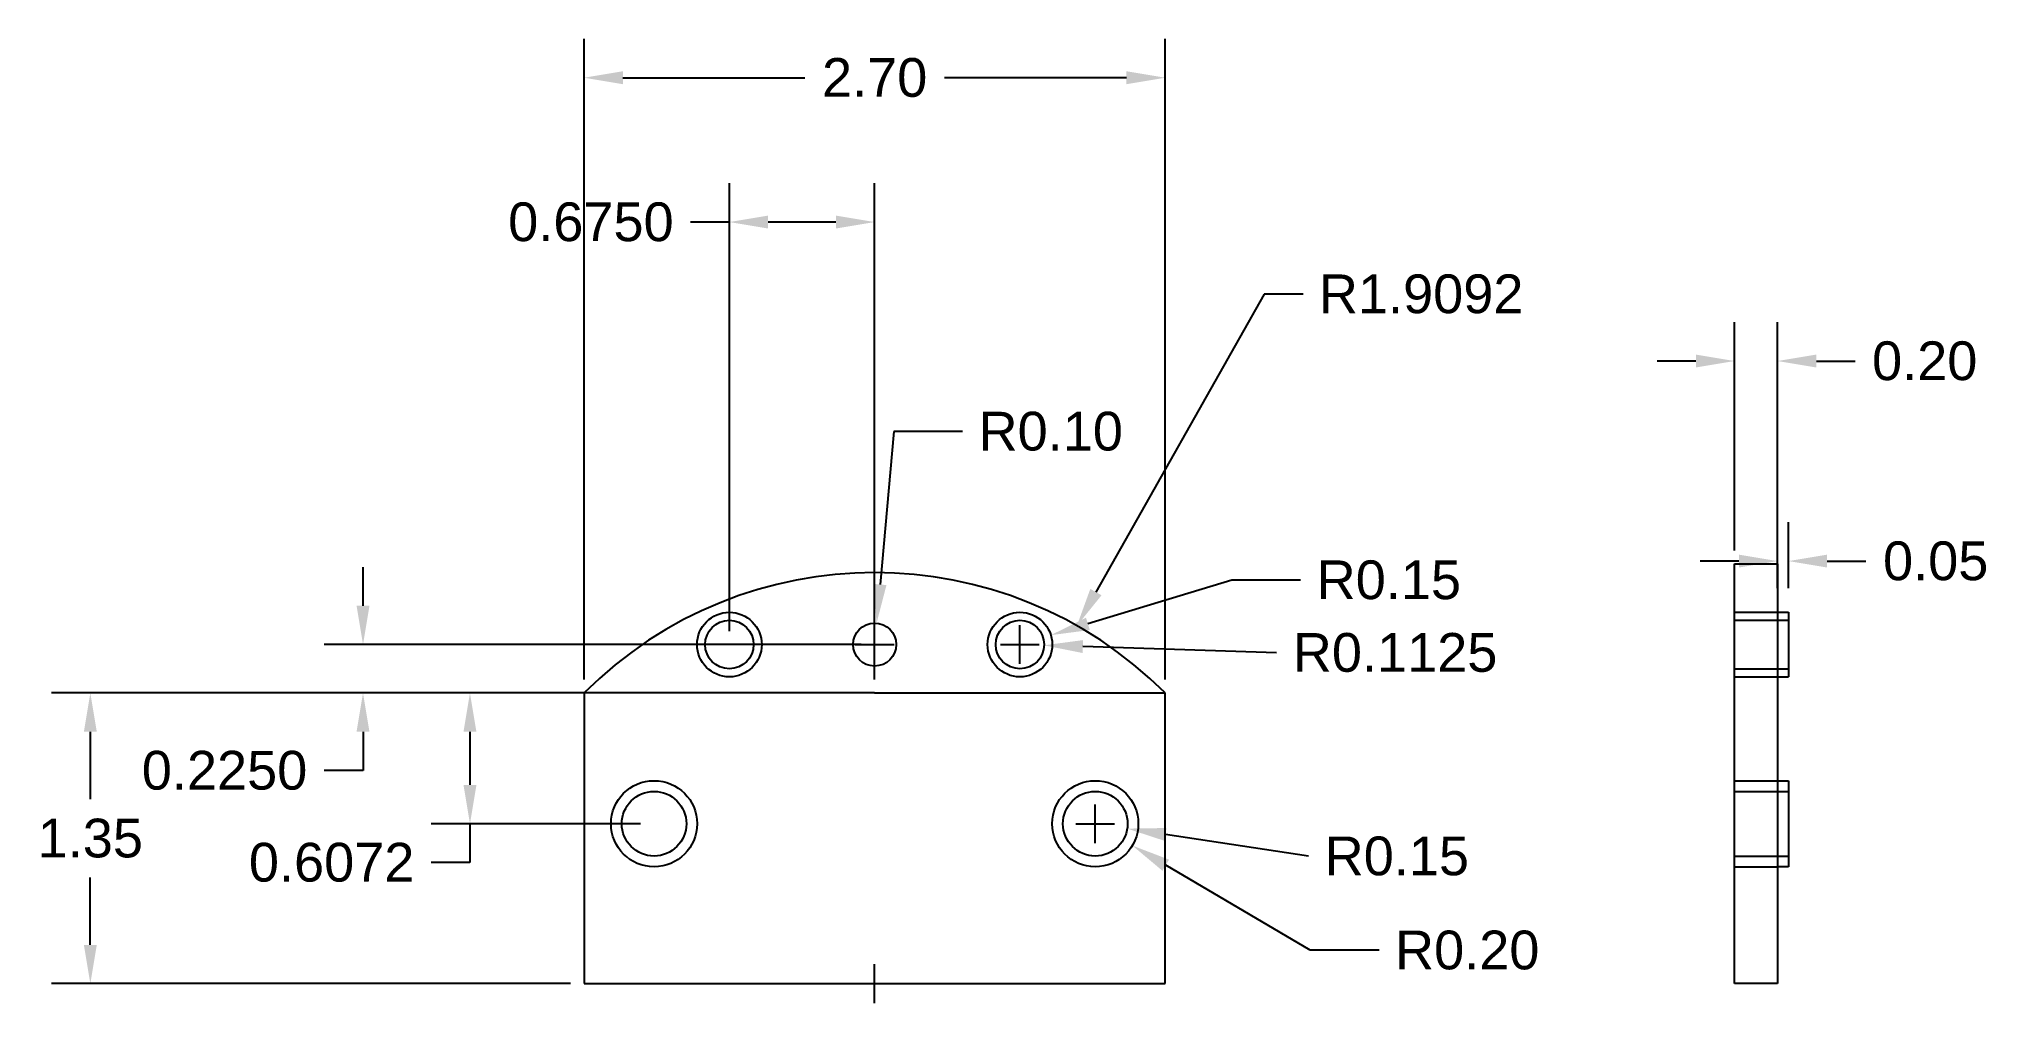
# Model space of a CAD drawing. Header units: inches. Extents: x 24.38 to 33.43, y 10.07 to 14.55.
import ezdxf

# ---------------------------------------------------------------- set-up
doc = ezdxf.new("R2010")
doc.units = ezdxf.units.IN
doc.header["$MEASUREMENT"] = 0
for name, color, linetype in [('Anotari', 40, 'Continuous'), ('Exterior', 1, 'Continuous'), ('Gauri', 3, 'Continuous')]:
    doc.layers.add(name, color=color, linetype=linetype)
doc.styles.get("Standard").update_dxf_attribs({"font": 'arial.ttf'})
doc.dimstyles.get("Standard").update_dxf_attribs({"dimtxt": 0.18, "dimasz": 0.18, "dimexe": 0.18, "dimexo": 0.0625, "dimgap": 0.09, "dimtad": 0, "dimtih": 1, "dimtoh": 1, "dimdec": 4, "dimzin": 0, "dimdsep": 46, "dimtxsty": 'Standard', "dimcen": 0.09, "dimadec": 0, "dimazin": 0, "dimtfac": 1, "dimtdec": 4, "dimtofl": 0, "dimtmove": 0, "dimatfit": 3, "dimfxl": 1, "dimtolj": 1, "dimtzin": 0, "dimarcsym": 0})

# ---------------------------------------------------------------- blocks, each defined once
blk = doc.blocks.new('*D16')
at = {"layer": 'Anotari', "color": 0, "lineweight": -2, "transparency": 16777216}
for p, q in [((26.9148, 11.5748), (26.9148, 14.5501)), ((29.6148, 11.5748), (29.6148, 14.5501)), ((27.0948, 14.3701), (27.9398, 14.3701)), ((29.4348, 14.3701), (28.5899, 14.3701))]:
    blk.add_line(p, q, dxfattribs=at)
at = {"layer": 'Anotari', "color": 0, "transparency": 16777216}
for points in [[(27.0948, 14.4001), (27.0948, 14.3401), (26.9148, 14.3701)], [(29.4348, 14.4001), (29.4348, 14.3401), (29.6148, 14.3701)]]:
    blk.add_solid(points, dxfattribs=at)
at = {"layer": 'Defpoints', "color": 0, "transparency": 16777216}
for p in [(29.6148, 14.3701), (26.9148, 11.5123), (29.6148, 11.5123)]:
    blk.add_point(p, dxfattribs=at)
at = {"layer": 'Anotari', "color": 0, "transparency": 16777216, "insert": (28.2648, 14.3701), "char_height": 0.18, "attachment_point": 5}
blk.add_mtext('\\A1;2.70', dxfattribs=at)
blk = doc.blocks.new('*D17')
at = {"layer": 'Anotari', "color": 0, "lineweight": -2, "transparency": 16777216}
for p, q in [((27.5898, 11.7998), (27.5898, 13.8797)), ((28.2648, 11.5748), (28.2648, 13.8797)), ((27.5898, 13.6997), (27.4098, 13.6997)), ((28.0848, 13.6997), (27.7698, 13.6997))]:
    blk.add_line(p, q, dxfattribs=at)
at = {"layer": 'Anotari', "color": 0, "transparency": 16777216}
for points in [[(27.7698, 13.7297), (27.7698, 13.6697), (27.5898, 13.6997)], [(28.0848, 13.7297), (28.0848, 13.6697), (28.2648, 13.6997)]]:
    blk.add_solid(points, dxfattribs=at)
at = {"layer": 'Defpoints', "color": 0, "transparency": 16777216}
for p in [(27.5898, 13.6997), (27.5898, 11.7373), (28.2648, 11.5123)]:
    blk.add_point(p, dxfattribs=at)
at = {"layer": 'Anotari', "color": 0, "transparency": 16777216, "insert": (26.9465, 13.6997), "char_height": 0.18, "attachment_point": 5}
blk.add_mtext('\\A1;0.6750', dxfattribs=at)
blk = doc.blocks.new('*D18')
at = {"layer": 'Anotari', "color": 0, "lineweight": -2, "transparency": 16777216}
for p, q in [((25.8876, 11.9173), (25.8876, 12.0973)), ((28.2023, 11.7373), (25.7076, 11.7373)), ((28.2023, 11.5123), (25.7076, 11.5123)), ((25.8876, 11.3323), (25.8876, 11.1523)), ((25.8876, 11.1523), (25.7076, 11.1523))]:
    blk.add_line(p, q, dxfattribs=at)
at = {"layer": 'Anotari', "color": 0, "transparency": 16777216}
for points in [[(25.8576, 11.9173), (25.9176, 11.9173), (25.8876, 11.7373)], [(25.8576, 11.3323), (25.9176, 11.3323), (25.8876, 11.5123)]]:
    blk.add_solid(points, dxfattribs=at)
at = {"layer": 'Defpoints', "color": 0, "transparency": 16777216}
for p in [(28.2648, 11.7373), (25.8876, 11.5123), (28.2648, 11.5123)]:
    blk.add_point(p, dxfattribs=at)
at = {"layer": 'Anotari', "color": 0, "transparency": 16777216, "insert": (25.2442, 11.1523), "char_height": 0.18, "attachment_point": 5}
blk.add_mtext('\\A1;0.2250', dxfattribs=at)
blk = doc.blocks.new('*D19')
at = {"layer": 'Anotari', "color": 0, "lineweight": -2, "transparency": 16777216}
for p, q in [((26.8523, 11.5123), (24.4405, 11.5123)), ((24.6205, 11.3323), (24.6205, 11.0193)), ((24.6205, 10.3423), (24.6205, 10.6554)), ((26.8523, 10.1623), (24.4405, 10.1623))]:
    blk.add_line(p, q, dxfattribs=at)
at = {"layer": 'Anotari', "color": 0, "transparency": 16777216}
for points in [[(24.5905, 11.3323), (24.6505, 11.3323), (24.6205, 11.5123)], [(24.5905, 10.3423), (24.6505, 10.3423), (24.6205, 10.1623)]]:
    blk.add_solid(points, dxfattribs=at)
at = {"layer": 'Defpoints', "color": 0, "transparency": 16777216}
for p in [(26.9148, 11.5123), (24.6205, 10.1623), (26.9148, 10.1623)]:
    blk.add_point(p, dxfattribs=at)
at = {"layer": 'Anotari', "color": 0, "transparency": 16777216, "insert": (24.6205, 10.8373), "char_height": 0.18, "attachment_point": 5}
blk.add_mtext('\\A1;1.35', dxfattribs=at)
blk = doc.blocks.new('*D20')
at = {"layer": 'Anotari', "color": 0, "lineweight": -2, "transparency": 16777216}
for p, q in [((26.8523, 11.5123), (26.2045, 11.5123)), ((26.3845, 11.3323), (26.3845, 11.0851)), ((27.1773, 10.9051), (26.2045, 10.9051)), ((26.3845, 10.9051), (26.3845, 10.7251)), ((26.3845, 10.7251), (26.2045, 10.7251))]:
    blk.add_line(p, q, dxfattribs=at)
at = {"layer": 'Anotari', "color": 0, "transparency": 16777216}
for points in [[(26.3545, 11.3323), (26.4145, 11.3323), (26.3845, 11.5123)], [(26.3545, 11.0851), (26.4145, 11.0851), (26.3845, 10.9051)]]:
    blk.add_solid(points, dxfattribs=at)
at = {"layer": 'Defpoints', "color": 0, "transparency": 16777216}
for p in [(26.9148, 11.5123), (26.3845, 10.9051), (27.2398, 10.9051)]:
    blk.add_point(p, dxfattribs=at)
at = {"layer": 'Anotari', "color": 0, "transparency": 16777216, "insert": (25.7418, 10.7251), "char_height": 0.18, "attachment_point": 5}
blk.add_mtext('\\A1;0.6072', dxfattribs=at)
blk = doc.blocks.new('*D21')
at = {"layer": 'Anotari', "color": 0, "lineweight": -2, "transparency": 16777216}
for p, q in [((32.2604, 12.1748), (32.2604, 13.2342)), ((32.4604, 12.1748), (32.4604, 13.2342)), ((32.0804, 13.0542), (31.9004, 13.0542)), ((32.6404, 13.0542), (32.8204, 13.0542))]:
    blk.add_line(p, q, dxfattribs=at)
at = {"layer": 'Anotari', "color": 0, "transparency": 16777216}
for points in [[(32.0804, 13.0842), (32.0804, 13.0242), (32.2604, 13.0542)], [(32.6404, 13.0842), (32.6404, 13.0242), (32.4604, 13.0542)]]:
    blk.add_solid(points, dxfattribs=at)
at = {"layer": 'Defpoints', "color": 0, "transparency": 16777216}
for p in [(32.4604, 13.0542), (32.2604, 12.1123), (32.4604, 12.1123)]:
    blk.add_point(p, dxfattribs=at)
at = {"layer": 'Anotari', "color": 0, "transparency": 16777216, "insert": (33.1438, 13.0542), "char_height": 0.18, "attachment_point": 5}
blk.add_mtext('\\A1;0.20', dxfattribs=at)
blk = doc.blocks.new('*D15')
at = {"layer": 'Anotari', "color": 0, "lineweight": -2, "transparency": 16777216}
for p, q in [((32.4604, 11.9998), (32.4604, 12.305)), ((32.5104, 11.9998), (32.5104, 12.305)), ((32.2804, 12.125), (32.1004, 12.125)), ((32.6904, 12.125), (32.8704, 12.125))]:
    blk.add_line(p, q, dxfattribs=at)
at = {"layer": 'Anotari', "color": 0, "transparency": 16777216}
for points in [[(32.2804, 12.155), (32.2804, 12.095), (32.4604, 12.125)], [(32.6904, 12.155), (32.6904, 12.095), (32.5104, 12.125)]]:
    blk.add_solid(points, dxfattribs=at)
at = {"layer": 'Defpoints', "color": 0, "transparency": 16777216}
for p in [(32.5104, 12.125), (32.4604, 11.9373), (32.5104, 11.9373)]:
    blk.add_point(p, dxfattribs=at)
at = {"layer": 'Anotari', "color": 0, "transparency": 16777216, "insert": (33.1948, 12.125), "char_height": 0.18, "attachment_point": 5}
blk.add_mtext('\\A1;0.05', dxfattribs=at)
blk = doc.blocks.new('*D22')
at = {"layer": 'Anotari', "color": 0, "lineweight": -2, "transparency": 16777216}
for p, q in [((30.0754, 13.3652), (29.293, 11.981)), ((30.2554, 13.3652), (30.0754, 13.3652)), ((28.2648, 10.0723), (28.2648, 10.2523)), ((28.1748, 10.1623), (28.3548, 10.1623))]:
    blk.add_line(p, q, dxfattribs=at)
at = {"layer": 'Anotari', "color": 0, "transparency": 16777216}
blk.add_solid([(29.2668, 11.9958), (29.3191, 11.9663), (29.2044, 11.8243)], dxfattribs=at)
at = {"layer": 'Defpoints', "color": 0, "transparency": 16777216}
for p in [(29.2044, 11.8243), (28.2648, 10.1623)]:
    blk.add_point(p, dxfattribs=at)
at = {"layer": 'Anotari', "color": 0, "transparency": 16777216, "insert": (30.8042, 13.3652), "char_height": 0.18, "attachment_point": 5}
blk.add_mtext('\\A1;R1.9092', dxfattribs=at)
blk = doc.blocks.new('*D23')
at = {"layer": 'Anotari', "color": 0, "lineweight": -2, "transparency": 16777216}
for p, q in [((29.9244, 12.0369), (29.2556, 11.8334)), ((30.2433, 12.0369), (29.9244, 12.0369)), ((28.9398, 11.6473), (28.9398, 11.8273)), ((28.8498, 11.7373), (29.0298, 11.7373))]:
    blk.add_line(p, q, dxfattribs=at)
at = {"layer": 'Anotari', "color": 0, "transparency": 16777216}
blk.add_solid([(29.2468, 11.8621), (29.2643, 11.8047), (29.0834, 11.781)], dxfattribs=at)
at = {"layer": 'Defpoints', "color": 0, "transparency": 16777216}
for p in [(29.0834, 11.781), (28.9398, 11.7373)]:
    blk.add_point(p, dxfattribs=at)
at = {"layer": 'Anotari', "color": 0, "transparency": 16777216, "insert": (30.6539, 12.0369), "char_height": 0.18, "attachment_point": 5}
blk.add_mtext('\\A1;R0.15', dxfattribs=at)
blk = doc.blocks.new('*D24')
at = {"layer": 'Anotari', "color": 0, "lineweight": -2, "transparency": 16777216}
for p, q in [((28.9398, 11.6473), (28.9398, 11.8273)), ((28.8498, 11.7373), (29.0298, 11.7373)), ((30.1326, 11.6995), (29.2322, 11.7281))]:
    blk.add_line(p, q, dxfattribs=at)
at = {"layer": 'Anotari', "color": 0, "transparency": 16777216}
blk.add_solid([(29.2331, 11.758), (29.2312, 11.6981), (29.0523, 11.7338)], dxfattribs=at)
at = {"layer": 'Defpoints', "color": 0, "transparency": 16777216}
for p in [(28.9398, 11.7373), (29.0523, 11.7338)]:
    blk.add_point(p, dxfattribs=at)
at = {"layer": 'Anotari', "color": 0, "transparency": 16777216, "insert": (30.683, 11.6995), "char_height": 0.18, "attachment_point": 5}
blk.add_mtext('\\A1;R0.1125', dxfattribs=at)
blk = doc.blocks.new('*D25')
at = {"layer": 'Anotari', "color": 0, "lineweight": -2, "transparency": 16777216}
for p, q in [((28.3535, 12.7273), (28.2898, 12.0162)), ((28.6734, 12.7273), (28.3535, 12.7273)), ((28.2648, 11.6473), (28.2648, 11.8273)), ((28.1748, 11.7373), (28.3548, 11.7373))]:
    blk.add_line(p, q, dxfattribs=at)
at = {"layer": 'Anotari', "color": 0, "transparency": 16777216}
blk.add_solid([(28.2599, 12.0189), (28.3197, 12.0135), (28.2738, 11.8369)], dxfattribs=at)
at = {"layer": 'Defpoints', "color": 0, "transparency": 16777216}
for p in [(28.2738, 11.8369), (28.2648, 11.7373)]:
    blk.add_point(p, dxfattribs=at)
at = {"layer": 'Anotari', "color": 0, "transparency": 16777216, "insert": (29.083, 12.7273), "char_height": 0.18, "attachment_point": 5}
blk.add_mtext('\\A1;R0.10', dxfattribs=at)
blk = doc.blocks.new('*D26')
at = {"layer": 'Anotari', "color": 0, "lineweight": -2, "transparency": 16777216}
for p, q in [((29.2898, 10.8151), (29.2898, 10.9951)), ((29.1998, 10.9051), (29.3798, 10.9051)), ((30.2886, 10.3175), (29.6174, 10.7124)), ((30.6085, 10.3175), (30.2886, 10.3175))]:
    blk.add_line(p, q, dxfattribs=at)
at = {"layer": 'Anotari', "color": 0, "transparency": 16777216}
blk.add_solid([(29.6326, 10.7383), (29.6022, 10.6865), (29.4622, 10.8037)], dxfattribs=at)
at = {"layer": 'Defpoints', "color": 0, "transparency": 16777216}
for p in [(29.2898, 10.9051), (29.4622, 10.8037)]:
    blk.add_point(p, dxfattribs=at)
at = {"layer": 'Anotari', "color": 0, "transparency": 16777216, "insert": (31.0181, 10.3175), "char_height": 0.18, "attachment_point": 5}
blk.add_mtext('\\A1;R0.20', dxfattribs=at)
blk = doc.blocks.new('*D27')
at = {"layer": 'Anotari', "color": 0, "lineweight": -2, "transparency": 16777216}
for p, q in [((29.2898, 10.8151), (29.2898, 10.9951)), ((29.1998, 10.9051), (29.3798, 10.9051)), ((30.2805, 10.7544), (29.6161, 10.8555))]:
    blk.add_line(p, q, dxfattribs=at)
at = {"layer": 'Anotari', "color": 0, "transparency": 16777216}
blk.add_solid([(29.6206, 10.8851), (29.6116, 10.8258), (29.4381, 10.8825)], dxfattribs=at)
at = {"layer": 'Defpoints', "color": 0, "transparency": 16777216}
for p in [(29.2898, 10.9051), (29.4381, 10.8825)]:
    blk.add_point(p, dxfattribs=at)
at = {"layer": 'Anotari', "color": 0, "transparency": 16777216, "insert": (30.6911, 10.7544), "char_height": 0.18, "attachment_point": 5}
blk.add_mtext('\\A1;R0.15', dxfattribs=at)

msp = doc.modelspace()

# ---------------------------------------------------------------- linework, layer by layer
at = {"layer": 'Exterior'}
for p, q in [((32.26037, 10.16232), (32.26037, 12.11232)), ((32.26037, 12.11232), (32.46037, 12.11232)), ((32.46037, 12.11232), (32.46037, 10.16232)), ((28.26485, 11.51232), (26.91485, 11.51232)), ((26.91485, 11.51232), (26.91485, 10.16232)), ((28.26485, 11.51232), (29.61485, 11.51232)), ((29.61485, 10.16232), (29.61485, 11.51232)), ((26.91485, 10.16232), (29.61485, 10.16232)), ((32.46037, 10.16232), (32.26037, 10.16232))]:
    msp.add_line(p, q, dxfattribs=at)
msp.add_arc((28.26485, 10.1623), 1.9092, 45.000351, 134.999649, dxfattribs=at)
at = {"layer": 'Gauri'}
for p, q in [((32.26037, 11.88732), (32.51037, 11.88732)), ((32.51037, 11.88732), (32.51037, 11.58732)), ((32.26037, 11.84982), (32.51037, 11.84982)), ((32.26037, 11.62482), (32.51037, 11.62482)), ((32.26037, 11.58732), (32.51037, 11.58732)), ((32.26037, 11.10508), (32.46037, 11.10508)), ((32.26037, 11.05508), (32.46037, 11.05508)), ((32.46037, 11.10508), (32.51037, 11.10508)), ((32.46037, 11.05508), (32.51037, 11.05508)), ((32.51037, 11.10508), (32.51037, 10.70508)), ((32.26037, 10.75508), (32.46037, 10.75508)), ((32.26037, 10.70508), (32.46037, 10.70508)), ((32.46037, 10.75508), (32.51037, 10.75508)), ((32.51037, 10.70508), (32.46037, 10.70508))]:
    msp.add_line(p, q, dxfattribs=at)
for centre, radius in [((27.58985, 11.73732), 0.15), ((28.93985, 11.73732), 0.15), ((27.58985, 11.73732), 0.1125), ((28.26485, 11.73732), 0.1), ((28.93985, 11.73732), 0.1125), ((27.23985, 10.90508), 0.2), ((27.23985, 10.90508), 0.15), ((29.28985, 10.90508), 0.2), ((29.28985, 10.90508), 0.15)]:
    msp.add_circle(centre, radius, dxfattribs=at)

# ---------------------------------------------------------------- dimensions: what is measured, and where the dimension line sits
at = {"layer": 'Anotari'}
for base, p1, p2, picture, middle in [((29.61485, 14.37006), (26.91485, 11.51232), (29.61485, 11.51232), '*D16', (28.26485, 14.37006)), ((32.46037, 13.05419), (32.26037, 12.11232), (32.46037, 12.11232), '*D21', (33.14384, 13.05419)), ((32.51037, 12.12503), (32.46037, 11.93732), (32.51037, 11.93732), '*D15', (33.19483, 12.12503))]:
    dim = msp.add_linear_dim(base=base, p1=p1, p2=p2, dimstyle='Standard', override={"dimdec": 2}, dxfattribs=at)
    dim.commit()
    dim.dimension.update_dxf_attribs({"geometry": picture, "text_midpoint": middle})
dim = msp.add_linear_dim(base=(27.58985, 13.69971), p1=(28.26485, 11.51232), p2=(27.58985, 11.73732), dimstyle='Standard', dxfattribs=at)
dim.commit()
dim.dimension.update_dxf_attribs({"geometry": '*D17', "text_midpoint": (26.94652, 13.69971)})
for center, mpoint, picture, middle in [((28.26485, 10.1623), (29.20437, 11.82433), '*D22', (30.80425, 13.36519)), ((28.93985, 11.73732), (29.05229, 11.73376), '*D24', (30.13261, 11.69953))]:
    dim = msp.add_radius_dim(center=center, mpoint=mpoint, dimstyle='Standard', dxfattribs=at)
    dim.commit()
    dim.dimension.update_dxf_attribs({"geometry": picture, "text_midpoint": middle, "dimtype": 164})
for center, mpoint, picture, middle in [((28.26485, 11.73732), (28.27377, 11.83692), '*D25', (29.08297, 12.72727)), ((28.93985, 11.73732), (29.08335, 11.78098), '*D23', (30.65385, 12.03685)), ((29.28985, 10.90508), (29.46223, 10.80367), '*D26', (31.0181, 10.31749)), ((29.28985, 10.90508), (29.43814, 10.88253), '*D27', (30.28055, 10.75441))]:
    dim = msp.add_radius_dim(center=center, mpoint=mpoint, dimstyle='Standard', override={"dimdec": 2}, dxfattribs=at)
    dim.commit()
    dim.dimension.update_dxf_attribs({"geometry": picture, "text_midpoint": middle, "dimtype": 164})
for base, p1, p2, picture, middle in [((25.88756, 11.51232), (28.26485, 11.73732), (28.26485, 11.51232), '*D18', (25.24424, 11.15232)), ((26.38447, 10.90508), (26.91485, 11.51232), (27.23985, 10.90508), '*D20', (25.74176, 10.72508))]:
    dim = msp.add_linear_dim(base=base, p1=p1, p2=p2, angle=90, dimstyle='Standard', dxfattribs=at)
    dim.commit()
    dim.dimension.update_dxf_attribs({"geometry": picture, "text_midpoint": middle})
dim = msp.add_linear_dim(base=(24.62045, 10.16232), p1=(26.91485, 11.51232), p2=(26.91485, 10.16232), angle=90, dimstyle='Standard', override={"dimdec": 2}, dxfattribs=at)
dim.commit()
dim.dimension.update_dxf_attribs({"geometry": '*D19', "text_midpoint": (24.62045, 10.83732)})

doc.saveas('drawing.dxf')
